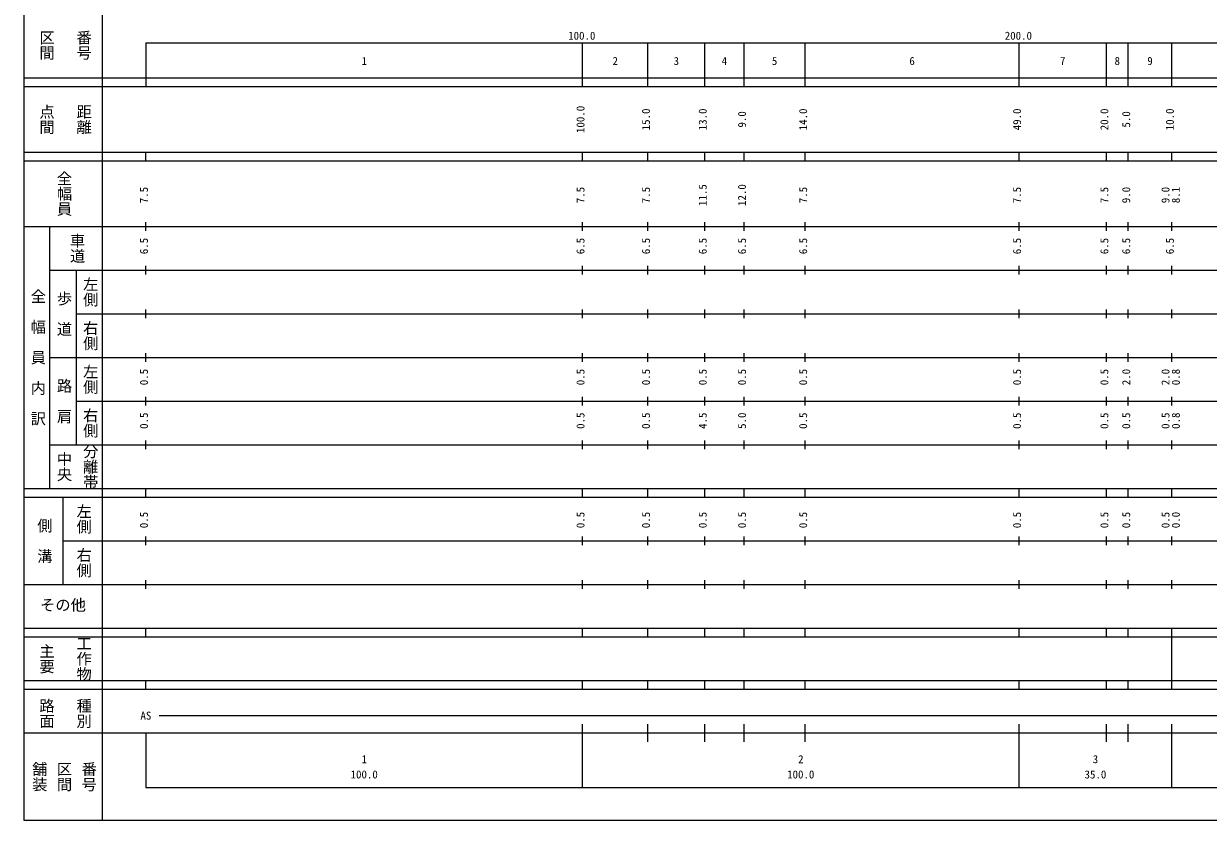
# Model space of a CAD drawing. Units: millimetres, scale not verified. Extents: x -16827 to 623173, y -207307 to 152693.
# Drawn here: x -16827 to 254521, y -207307 to -24898 of the extents above; entities that cross this region are included whole.
import ezdxf
from ezdxf.enums import TextEntityAlignment as Align

# ---------------------------------------------------------------- set-up
doc = ezdxf.new("R2010")
doc.units = ezdxf.units.MM
doc.header["$LTSCALE"] = 1000
doc.layers.add('S-BGD-HTXT', color=7, linetype='Continuous', lineweight=13)
doc.layers.add('S-TTL', color=2, linetype='Continuous', lineweight=13)
doc.styles.add('@ＭＳ ゴシック', font='')
doc.styles.add('ＭＳ ゴシック', font='')
doc.styles.get('@ＭＳ ゴシック').set_extended_font_data('@MS Gothic')
doc.styles.get('ＭＳ ゴシック').set_extended_font_data('MS Gothic')

msp = doc.modelspace()

# ---------------------------------------------------------------- linework, layer by layer
at = {"layer": 'S-BGD-HTXT'}
for p, q in [((1173, 142693), (1173, -207307)), ((11173, -29307), (522173, -29307)), ((11173, -29307), (11173, -39307)), ((111173, -39307), (111173, -29307)), ((126173, -39307), (126173, -29307)), ((139173, -39307), (139173, -29307)), ((148173, -39307), (148173, -29307)), ((162173, -39307), (162173, -29307)), ((211173, -39307), (211173, -29307)), ((231173, -39307), (231173, -29307)), ((236173, -39307), (236173, -29307)), ((246173, -39307), (246173, -29307)), ((-16827, -37307), (522173, -37307)), ((-16827, -39307), (522173, -39307)), ((-16827, -54307), (522173, -54307)), ((-16827, -56307), (522173, -56307)), ((11173, -56307), (11173, -54307)), ((111173, -56307), (111173, -54307)), ((126173, -56307), (126173, -54307)), ((139173, -56307), (139173, -54307)), ((148173, -56307), (148173, -54307)), ((162173, -56307), (162173, -54307)), ((211173, -56307), (211173, -54307)), ((231173, -56307), (231173, -54307)), ((236173, -56307), (236173, -54307)), ((246173, -56307), (246173, -54307)), ((11173, -72307), (11173, -70307)), ((111173, -72307), (111173, -70307)), ((126173, -72307), (126173, -70307)), ((139173, -72307), (139173, -70307)), ((148173, -72307), (148173, -70307)), ((162173, -72307), (162173, -70307)), ((211173, -72307), (211173, -70307)), ((231173, -72307), (231173, -70307)), ((236173, -72307), (236173, -70307)), ((246173, -72307), (246173, -70307)), ((-16827, -71307), (522173, -71307)), ((-10827, -131307), (-10827, -71307)), ((-10827, -81307), (522173, -81307)), ((-4827, -81307), (-4827, -121307)), ((11173, -82307), (11173, -80307)), ((111173, -82307), (111173, -80307)), ((126173, -82307), (126173, -80307)), ((139173, -82307), (139173, -80307)), ((148173, -82307), (148173, -80307)), ((162173, -82307), (162173, -80307)), ((211173, -82307), (211173, -80307)), ((231173, -82307), (231173, -80307)), ((236173, -82307), (236173, -80307)), ((246173, -82307), (246173, -80307)), ((-4827, -91307), (522173, -91307)), ((11173, -92307), (11173, -90307)), ((111173, -92307), (111173, -90307)), ((126173, -92307), (126173, -90307)), ((139173, -92307), (139173, -90307)), ((148173, -92307), (148173, -90307)), ((162173, -92307), (162173, -90307)), ((211173, -92307), (211173, -90307)), ((231173, -92307), (231173, -90307)), ((236173, -92307), (236173, -90307)), ((246173, -92307), (246173, -90307)), ((11173, -102307), (11173, -100307)), ((111173, -102307), (111173, -100307)), ((126173, -102307), (126173, -100307)), ((139173, -102307), (139173, -100307)), ((148173, -102307), (148173, -100307)), ((162173, -102307), (162173, -100307)), ((211173, -102307), (211173, -100307)), ((231173, -102307), (231173, -100307)), ((236173, -102307), (236173, -100307)), ((246173, -102307), (246173, -100307)), ((-10827, -101307), (522173, -101307)), ((11173, -112307), (11173, -110307)), ((111173, -112307), (111173, -110307)), ((126173, -112307), (126173, -110307)), ((139173, -112307), (139173, -110307)), ((148173, -112307), (148173, -110307)), ((162173, -112307), (162173, -110307)), ((211173, -112307), (211173, -110307)), ((231173, -112307), (231173, -110307)), ((236173, -112307), (236173, -110307)), ((246173, -112307), (246173, -110307)), ((-4827, -111307), (522173, -111307)), ((-10827, -121307), (522173, -121307)), ((11173, -122307), (11173, -120307)), ((111173, -122307), (111173, -120307)), ((126173, -122307), (126173, -120307)), ((139173, -122307), (139173, -120307)), ((148173, -122307), (148173, -120307)), ((162173, -122307), (162173, -120307)), ((211173, -122307), (211173, -120307)), ((231173, -122307), (231173, -120307)), ((236173, -122307), (236173, -120307)), ((246173, -122307), (246173, -120307)), ((-16827, -131307), (522173, -131307)), ((11173, -133307), (11173, -131307)), ((111173, -133307), (111173, -131307)), ((126173, -133307), (126173, -131307)), ((139173, -133307), (139173, -131307)), ((148173, -133307), (148173, -131307)), ((162173, -133307), (162173, -131307)), ((211173, -133307), (211173, -131307)), ((231173, -133307), (231173, -131307)), ((236173, -133307), (236173, -131307)), ((246173, -133307), (246173, -131307)), ((-16827, -133307), (522173, -133307)), ((-7827, -133307), (-7827, -153307)), ((-7827, -143307), (522173, -143307)), ((11173, -144307), (11173, -142307)), ((111173, -144307), (111173, -142307)), ((126173, -144307), (126173, -142307)), ((139173, -144307), (139173, -142307)), ((148173, -144307), (148173, -142307)), ((162173, -144307), (162173, -142307)), ((211173, -144307), (211173, -142307)), ((231173, -144307), (231173, -142307)), ((236173, -144307), (236173, -142307)), ((246173, -144307), (246173, -142307)), ((-16827, -153307), (522173, -153307)), ((11173, -154307), (11173, -152307)), ((111173, -154307), (111173, -152307)), ((126173, -154307), (126173, -152307)), ((139173, -154307), (139173, -152307)), ((148173, -154307), (148173, -152307)), ((162173, -154307), (162173, -152307)), ((211173, -154307), (211173, -152307)), ((231173, -154307), (231173, -152307)), ((236173, -154307), (236173, -152307)), ((246173, -154307), (246173, -152307)), ((-16827, -163307), (522173, -163307)), ((-16827, -165307), (522173, -165307)), ((11173, -165307), (11173, -163307)), ((111173, -165307), (111173, -163307)), ((126173, -165307), (126173, -163307)), ((139173, -165307), (139173, -163307)), ((148173, -165307), (148173, -163307)), ((162173, -165307), (162173, -163307)), ((211173, -165307), (211173, -163307)), ((231173, -165307), (231173, -163307)), ((236173, -165307), (236173, -163307)), ((246173, -165307), (246173, -163307)), ((246173, -175307), (246173, -165307)), ((-16827, -175307), (522173, -175307)), ((11173, -177307), (11173, -175307)), ((111173, -177307), (111173, -175307)), ((126173, -177307), (126173, -175307)), ((139173, -177307), (139173, -175307)), ((148173, -177307), (148173, -175307)), ((162173, -177307), (162173, -175307)), ((211173, -177307), (211173, -175307)), ((231173, -177307), (231173, -175307)), ((236173, -177307), (236173, -175307)), ((246173, -177307), (246173, -175307)), ((-16827, -177307), (522173, -177307)), ((14173, -183307), (508173, -183307)), ((111173, -199807), (111173, -185307)), ((126173, -189307), (126173, -185307)), ((139173, -189307), (139173, -185307)), ((148173, -189307), (148173, -185307)), ((162173, -189307), (162173, -185307)), ((211173, -199807), (211173, -185307)), ((231173, -189307), (231173, -185307)), ((236173, -189307), (236173, -185307)), ((246173, -199807), (246173, -185307)), ((-16827, -187307), (522173, -187307)), ((11173, -187307), (11173, -199807)), ((11173, -199807), (522173, -199807))]:
    msp.add_line(p, q, dxfattribs=at)
at = {"layer": 'S-TTL'}
for p, q in [((-16827, 152693), (-16827, -207307)), ((-16827, -207307), (623173, -207307))]:
    msp.add_line(p, q, dxfattribs=at)

# ---------------------------------------------------------------- texts
at = {"layer": 'S-BGD-HTXT'}
for s, height, rotation, style, p in [('区間', 2566, 270, '@ＭＳ ゴシック', (-13577, -26307)), ('番号', 2566, 270, '@ＭＳ ゴシック', (-5077, -26307)), ('点間', 2566, 270, '@ＭＳ ゴシック', (-13577, -43307)), ('距離', 2566, 270, '@ＭＳ ゴシック', (-5077, -43307)), ('100.0', 1833, 90, 'ＭＳ ゴシック', (112173, -49932)), ('15.0', 1833, 90, 'ＭＳ ゴシック', (127173, -49307)), ('13.0', 1833, 90, 'ＭＳ ゴシック', (140173, -49307)), ('9.0', 1833, 90, 'ＭＳ ゴシック', (149173, -48682)), ('14.0', 1833, 90, 'ＭＳ ゴシック', (163173, -49307)), ('49.0', 1833, 90, 'ＭＳ ゴシック', (212173, -49307)), ('20.0', 1833, 90, 'ＭＳ ゴシック', (232173, -49307)), ('5.0', 1833, 90, 'ＭＳ ゴシック', (237173, -48682)), ('10.0', 1833, 90, 'ＭＳ ゴシック', (247173, -49307)), ('全幅員', 2566, 270, '@ＭＳ ゴシック', (-9577, -58557)), ('11.5', 1833, 90, 'ＭＳ ゴシック', (140173, -66633)), ('12.0', 1833, 90, 'ＭＳ ゴシック', (149173, -66633)), ('9.0', 1833, 90, 'ＭＳ ゴシック', (237173, -66008)), ('9.0', 1833, 90, 'ＭＳ ゴシック', (246173, -66008)), ('8.1', 1833, 90, 'ＭＳ ゴシック', (248543, -66008)), ('7.5', 1833, 90, 'ＭＳ ゴシック', (12173, -66008)), ('7.5', 1833, 90, 'ＭＳ ゴシック', (112173, -66008)), ('7.5', 1833, 90, 'ＭＳ ゴシック', (127173, -66008)), ('7.5', 1833, 90, 'ＭＳ ゴシック', (163173, -66008)), ('7.5', 1833, 90, 'ＭＳ ゴシック', (212173, -66008)), ('7.5', 1833, 90, 'ＭＳ ゴシック', (232173, -66008)), ('車道', 2566, 270, '@ＭＳ ゴシック', (-6577, -72807)), ('6.5', 1833, 90, 'ＭＳ ゴシック', (12173, -77682)), ('6.5', 1833, 90, 'ＭＳ ゴシック', (112173, -77682)), ('6.5', 1833, 90, 'ＭＳ ゴシック', (127173, -77682)), ('6.5', 1833, 90, 'ＭＳ ゴシック', (140173, -77682)), ('6.5', 1833, 90, 'ＭＳ ゴシック', (149173, -77682)), ('6.5', 1833, 90, 'ＭＳ ゴシック', (163173, -77682)), ('6.5', 1833, 90, 'ＭＳ ゴシック', (212173, -77682)), ('6.5', 1833, 90, 'ＭＳ ゴシック', (232173, -77682)), ('6.5', 1833, 90, 'ＭＳ ゴシック', (237173, -77682)), ('6.5', 1833, 90, 'ＭＳ ゴシック', (247173, -77682)), ('左側', 2566, 270, '@ＭＳ ゴシック', (-3577, -82807)), ('全\u3000幅\u3000員\u3000内\u3000訳', 2566, 270, '@ＭＳ ゴシック', (-15577, -85557)), ('歩\u3000道', 2566, 270, '@ＭＳ ゴシック', (-9577, -86057)), ('右側', 2566, 270, '@ＭＳ ゴシック', (-3577, -92807)), ('左側', 2566, 270, '@ＭＳ ゴシック', (-3577, -102807)), ('0.5', 1833, 90, 'ＭＳ ゴシック', (12173, -107682)), ('0.5', 1833, 90, 'ＭＳ ゴシック', (112173, -107682)), ('0.5', 1833, 90, 'ＭＳ ゴシック', (127173, -107682)), ('0.5', 1833, 90, 'ＭＳ ゴシック', (140173, -107682)), ('0.5', 1833, 90, 'ＭＳ ゴシック', (149173, -107682)), ('0.5', 1833, 90, 'ＭＳ ゴシック', (163173, -107682)), ('0.5', 1833, 90, 'ＭＳ ゴシック', (212173, -107682)), ('0.5', 1833, 90, 'ＭＳ ゴシック', (232173, -107682)), ('2.0', 1833, 90, 'ＭＳ ゴシック', (237173, -107682)), ('2.0', 1833, 90, 'ＭＳ ゴシック', (246173, -107682)), ('0.8', 1833, 90, 'ＭＳ ゴシック', (248543, -107682)), ('路\u3000肩', 2566, 270, '@ＭＳ ゴシック', (-9577, -106057)), ('右側', 2566, 270, '@ＭＳ ゴシック', (-3577, -112807)), ('0.5', 1833, 90, 'ＭＳ ゴシック', (12173, -117682)), ('0.5', 1833, 90, 'ＭＳ ゴシック', (112173, -117682)), ('0.5', 1833, 90, 'ＭＳ ゴシック', (127173, -117682)), ('4.5', 1833, 90, 'ＭＳ ゴシック', (140173, -117682)), ('5.0', 1833, 90, 'ＭＳ ゴシック', (149173, -117682)), ('0.5', 1833, 90, 'ＭＳ ゴシック', (163173, -117682)), ('0.5', 1833, 90, 'ＭＳ ゴシック', (212173, -117682)), ('0.5', 1833, 90, 'ＭＳ ゴシック', (232173, -117682)), ('0.5', 1833, 90, 'ＭＳ ゴシック', (237173, -117682)), ('0.5', 1833, 90, 'ＭＳ ゴシック', (246173, -117682)), ('0.8', 1833, 90, 'ＭＳ ゴシック', (248543, -117682)), ('分離帯', 2566, 270, '@ＭＳ ゴシック', (-3577, -121057)), ('中央', 2566, 270, '@ＭＳ ゴシック', (-9577, -122807)), ('左側', 2566, 270, '@ＭＳ ゴシック', (-5077, -134807)), ('側\u3000溝', 2566, 270, '@ＭＳ ゴシック', (-14077, -138057)), ('0.5', 1833, 90, 'ＭＳ ゴシック', (12173, -140418)), ('0.5', 1833, 90, 'ＭＳ ゴシック', (112173, -140418)), ('0.5', 1833, 90, 'ＭＳ ゴシック', (127173, -140418)), ('0.5', 1833, 90, 'ＭＳ ゴシック', (140173, -140418)), ('0.5', 1833, 90, 'ＭＳ ゴシック', (149173, -140418)), ('0.5', 1833, 90, 'ＭＳ ゴシック', (163173, -140418)), ('0.5', 1833, 90, 'ＭＳ ゴシック', (212173, -140418)), ('0.5', 1833, 90, 'ＭＳ ゴシック', (232173, -140418)), ('0.5', 1833, 90, 'ＭＳ ゴシック', (237173, -140418)), ('0.5', 1833, 90, 'ＭＳ ゴシック', (246173, -140418)), ('0.0', 1833, 90, 'ＭＳ ゴシック', (248543, -140418)), ('右側', 2566, 270, '@ＭＳ ゴシック', (-5077, -144807)), ('主要', 2566, 270, '@ＭＳ ゴシック', (-13577, -166807)), ('工作物', 2566, 270, '@ＭＳ ゴシック', (-5077, -165057)), ('路面', 2566, 270, '@ＭＳ ゴシック', (-13577, -179307)), ('種別', 2566, 270, '@ＭＳ ゴシック', (-5077, -179307)), ('舗装', 2566, 270, '@ＭＳ ゴシック', (-15243, -193807)), ('区間', 2566, 270, '@ＭＳ ゴシック', (-9577, -193807)), ('番号', 2566, 270, '@ＭＳ ゴシック', (-3910, -193807))]:
    msp.add_text(s, height=height, rotation=rotation, dxfattribs=dict(at, style=style)).set_placement(p, align=Align.BOTTOM_LEFT)
at = {"layer": 'S-BGD-HTXT', "style": 'ＭＳ ゴシック'}
for s, height, p in [('100.0', 1833, (107893, -29112)), ('200.0', 1833, (207893, -29112)), ('2', 1833, (118048, -34902)), ('3', 1833, (132048, -34902)), ('6', 1833, (186048, -34902)), ('8', 1833, (233048, -34902)), ('9', 1833, (240548, -34902)), ('1', 1833, (60548, -34902)), ('4', 1833, (143048, -34902)), ('5', 1833, (154548, -34902)), ('7', 1833, (220548, -34902)), ('その他', 2566, (-13077, -160057)), ('AS', 1833, (9923, -184807)), ('1', 1833, (60548, -194784)), ('2', 1833, (160548, -194784)), ('3', 1833, (228048, -194784)), ('100.0', 1833, (58048, -198274)), ('100.0', 1833, (158048, -198274)), ('35.0', 1833, (226173, -198274))]:
    msp.add_text(s, height=height, dxfattribs=at).set_placement(p, align=Align.BOTTOM_LEFT)

doc.saveas('drawing.dxf')
